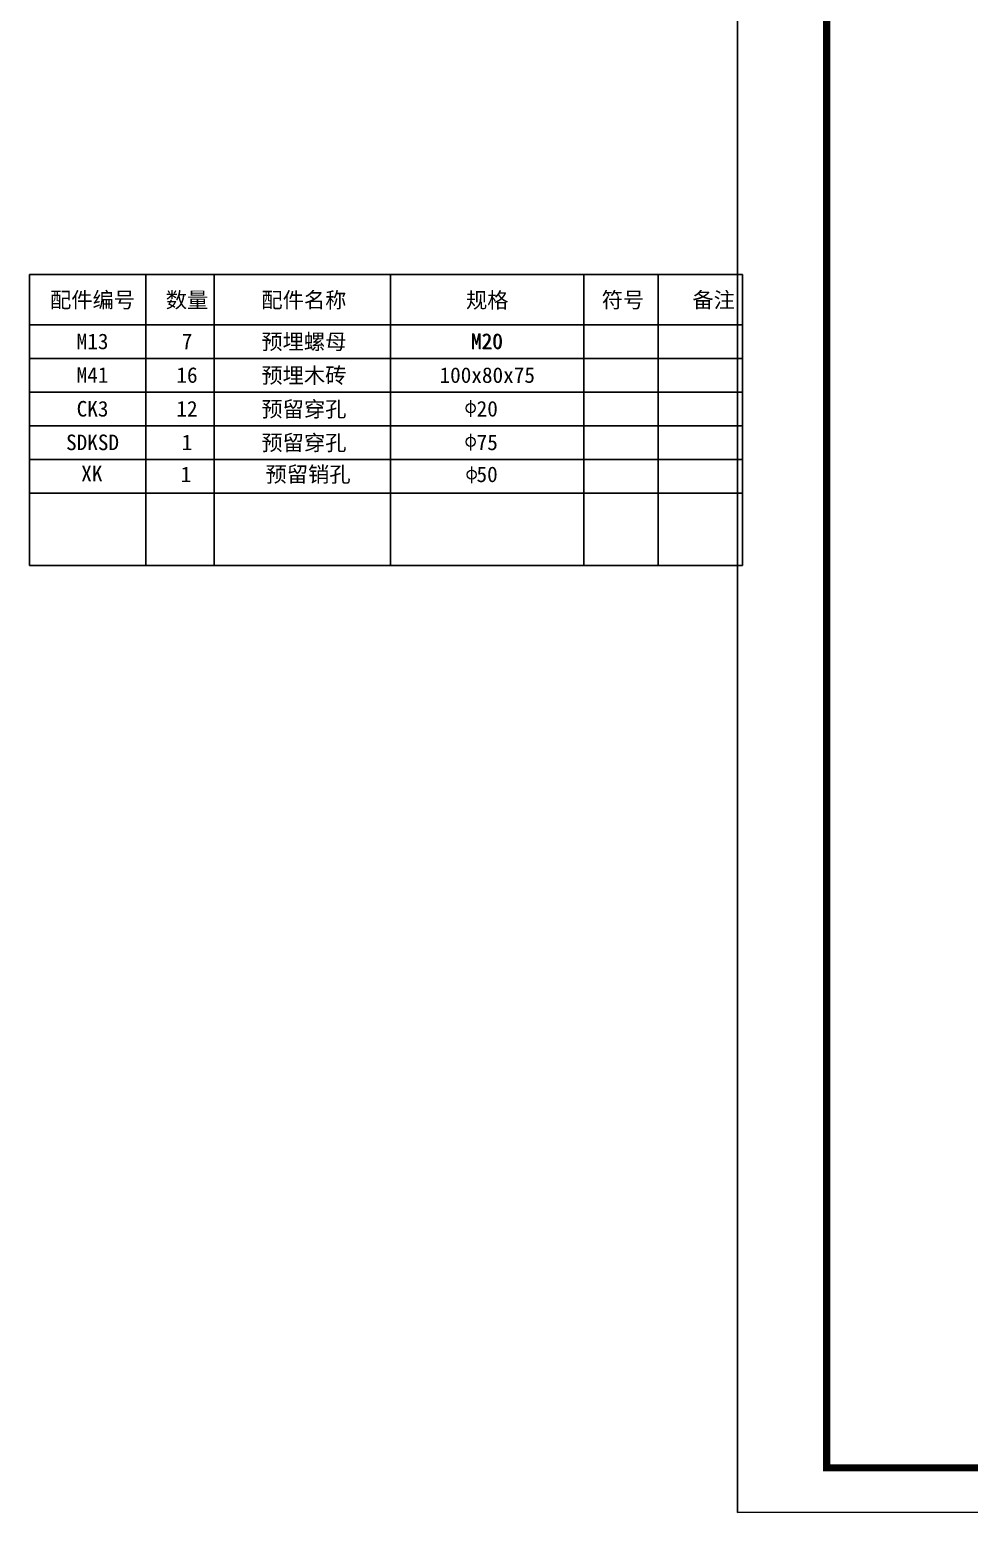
# Model space of a CAD drawing. Header units: millimetres. Extents: x 0 to 28815, y -2 to 20487.
# Drawn here: x 13743 to 16908, y -2 to 4994 of the extents above; entities that cross this region are included whole.
import ezdxf
from ezdxf.enums import TextEntityAlignment as Align

# ---------------------------------------------------------------- set-up
doc = ezdxf.new("R2010")
doc.units = ezdxf.units.MM
for name, color, linetype in [('图框2', 1, 'Continuous'), ('图框签字栏-图框文字', 255, 'Continuous'), ('图框线', 7, 'Continuous')]:
    doc.layers.add(name, color=color, linetype=linetype)
doc.styles.add('图签-样式 2', font='')
doc.styles.add('图签-黑体', font='simhei.ttf')
doc.styles.get('图签-样式 2').set_extended_font_data('NSimSun')

# ---------------------------------------------------------------- blocks, each defined once
blk = doc.blocks.new('BOM')
at = {"layer": '图框签字栏-图框文字', "color": 2, "lineweight": 15}
for points in [[(11272.6, 6820.5), (11272.6, 6764.7)], [(11272.6, 6707.2), (11272.6, 6651.4)], [(11276.2, 6597.2), (11276.2, 6541.5)]]:
    blk.add_lwpolyline(points, dxfattribs=at)
for centre in [(11273, 6793.7), (11273, 6680.3), (11276.2, 6569.7)]:
    blk.add_circle(centre, 15.4, dxfattribs=at)
at = {"layer": '图框线'}
for p, q in [((9787.4, 7243.7), (12188.2, 7243.7)), ((9787.4, 7243.7), (9787.4, 6263.5)), ((10179, 7243.7), (10179, 6263.5)), ((10408.7, 7243.7), (10408.7, 6263.5)), ((11003, 7243.7), (11003, 6263.5)), ((11654.6, 7243.7), (11654.6, 6263.5)), ((11904.6, 7243.7), (11904.6, 6263.5)), ((12188.2, 7243.7), (12188.2, 6263.5)), ((9787.4, 7074.5), (12188.2, 7074.5)), ((9787.4, 6961.1), (12188.2, 6961.1)), ((9787.4, 6847.8), (12188.2, 6847.8)), ((9787.4, 6734.5), (12188.2, 6734.5)), ((9787.4, 6621.1), (12188.2, 6621.1)), ((9787.4, 6507.8), (12188.2, 6507.8)), ((9787.4, 6263.5), (12188.2, 6263.5)), ((9787.4, 6263.5), (12188.2, 6263.5))]:
    blk.add_line(p, q, dxfattribs=at)
at = {"layer": '图框签字栏-图框文字', "style": '图签-黑体'}
for s, p in [('配件编号', (9999.3, 7158.5)), ('数量', (10317.4, 7158.5)), ('配件名称', (10711.2, 7158.2)), ('规格', (11328.8, 7157.7)), ('符号', (11786, 7158.5)), ('备注', (12091.6, 7158.5))]:
    blk.add_text(s, height=52.5, dxfattribs=at).set_placement(p, align=Align.MIDDLE_CENTER)
at = {"layer": '图框签字栏-图框文字', "color": 2, "style": '图签-样式 2'}
for s, p in [('M13', (9999.3, 7018.8)), ('预埋螺母', (10711.2, 7017.8)), ('M20', (11327.1, 7019.9)), ('7', (10317.4, 7018.8)), ('M20', (11328.8, 7018.5)), ('M41', (9999.3, 6905.5)), ('16', (10317.4, 6905.5)), ('预埋木砖', (10711.2, 6904.3)), ('100x80x75', (11328.8, 6905.2)), ('CK3', (9999.3, 6791.8)), ('12', (10317.4, 6791.8)), ('预留穿孔', (10711.2, 6790.5)), ('SDKSD', (9999.3, 6678.5)), ('1', (10317.4, 6678.5)), ('预留穿孔', (10711.2, 6677.2)), ('XK', (9996.8, 6573.2)), ('1', (10313.9, 6570.7)), ('预留销孔', (10725.3, 6570.8)), ('50', (11328.3, 6570.8))]:
    blk.add_text(s, height=52.5, dxfattribs=at).set_placement(p, align=Align.MIDDLE_CENTER)
for s, p in [('20', (11328.8, 6791.8)), ('75', (11328.8, 6678.5))]:
    blk.add_text(s, height=52.5, rotation=0, dxfattribs=at).set_placement(p, align=Align.MIDDLE_CENTER)

msp = doc.modelspace()

# ---------------------------------------------------------------- linework, layer by layer
at = {"layer": '图框2', "color": 1}
msp.add_lwpolyline([(16127.3, -2.4), (16127.3, 8907.6), (28727.3, 8907.7), (28727.3, -2.3)], close=True, dxfattribs=at)
at = {"layer": '图框线', "const_width": 24}
msp.add_lwpolyline([(16427.3, 8757.7), (28577.3, 8757.7), (28577.3, 147.6), (16427.3, 147.6)], close=True, dxfattribs=at)

# ---------------------------------------------------------------- block references
msp.add_blockref('BOM', (3955.2, -3075.3))

doc.saveas('drawing.dxf')
